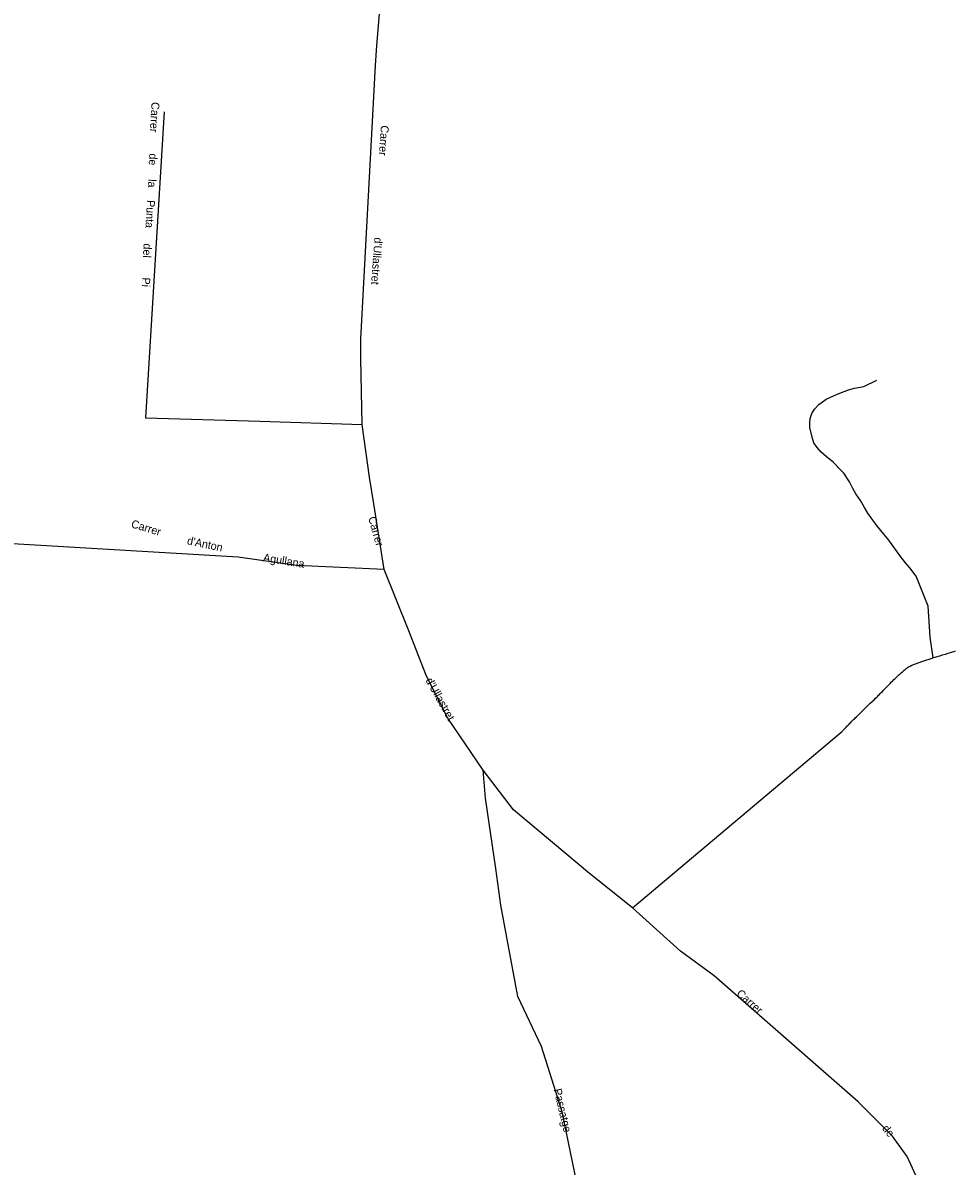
# Model space of a CAD drawing. Extents: x 481621 to 491687, y 4642591 to 4654416.
# Drawn here: x 485841.5 to 485973, y 4646445.8 to 4646607.1 of the extents above; entities that cross this region are included whole.
import ezdxf

# ---------------------------------------------------------------- set-up
doc = ezdxf.new("R2010")
doc.units = 0
doc.layers.add('EIXOS', color=7, linetype='Continuous')
doc.layers.add('TOP_05CR', color=7, linetype='Continuous')

msp = doc.modelspace()

# ---------------------------------------------------------------- linework, layer by layer
at = {"layer": 'EIXOS'}
for points in [[(485927.63, 4646482.24), (485921.54, 4646487.07), (485910.82, 4646496.06), (485906.56, 4646501.66), (485901.54, 4646509.01), (485898.54, 4646514.91), (485895.93, 4646521.58), (485892.55, 4646529.98), (485891.1, 4646539.26), (485890.5, 4646543.04), (485889.44, 4646550.45), (485889.29, 4646559.72), (485889.25, 4646562.55), (485891.36, 4646601.14), (485891.51, 4646603.97), (485892.16, 4646611.27)], [(485861.49, 4646594.6), (485858.87, 4646551.41), (485875.01, 4646550.93), (485889.44, 4646550.45)], [(485970.08, 4646517.5), (485969.68, 4646520.44), (485969.4, 4646524.81), (485967.69, 4646529.06), (485966.8, 4646530.2), (485966.19, 4646530.95), (485965.54, 4646531.79), (485964.93, 4646532.6), (485964.31, 4646533.46), (485963.68, 4646534.34), (485962.87, 4646535.28), (485962.12, 4646536.18), (485961.55, 4646536.94), (485960.87, 4646537.92), (485960.39, 4646538.72), (485959.83, 4646539.73), (485959.17, 4646540.68), (485958.72, 4646541.42), (485958.26, 4646542.35), (485957.48, 4646543.57), (485956.69, 4646544.4), (485956.53, 4646544.56), (485955.97, 4646545.13), (485954.98, 4646545.93), (485954.29, 4646546.53), (485953.69, 4646547.23), (485953.25, 4646547.85), (485953.01, 4646548.66), (485952.69, 4646550.01), (485952.65, 4646550.7), (485952.71, 4646551.3), (485952.96, 4646552), (485953.32, 4646552.63), (485953.96, 4646553.28), (485954.97, 4646554.03), (485956, 4646554.51), (485956.89, 4646554.89), (485958.15, 4646555.37), (485958.97, 4646555.59), (485960.29, 4646555.83), (485962.11, 4646556.72)], [(485892.55, 4646529.98), (485880.23, 4646530.53), (485871.93, 4646531.71), (485823.33, 4646534.62), (485817.34, 4646534.98), (485811.43, 4646535.33), (485785.19, 4646536.9), (485755.15, 4646540.18), (485746.91, 4646541.08), (485737.59, 4646542.1), (485728.77, 4646543.06), (485683.69, 4646547.54), (485674.48, 4646549.37)], [(485927.63, 4646482.24), (485957.06, 4646506.97), (485957.22, 4646507.14), (485957.29, 4646507.21), (485957.4, 4646507.33), (485957.53, 4646507.46), (485957.82, 4646507.75), (485957.95, 4646507.9), (485958.09, 4646508.03), (485958.22, 4646508.17), (485958.34, 4646508.29), (485958.45, 4646508.41), (485958.56, 4646508.52), (485958.66, 4646508.62), (485958.76, 4646508.72), (485958.86, 4646508.82), (485958.96, 4646508.93), (485959.09, 4646509.05), (485959.25, 4646509.2), (485959.45, 4646509.4), (485959.71, 4646509.65), (485960.04, 4646509.97), (485960.4, 4646510.32), (485960.79, 4646510.69), (485961.15, 4646511.05), (485961.48, 4646511.36), (485961.74, 4646511.61), (485961.95, 4646511.81), (485962.11, 4646511.97), (485962.25, 4646512.11), (485962.38, 4646512.23), (485962.5, 4646512.35), (485962.62, 4646512.48), (485962.76, 4646512.62), (485962.91, 4646512.77), (485963.09, 4646512.96), (485963.3, 4646513.18), (485963.53, 4646513.41), (485963.77, 4646513.66), (485964, 4646513.89), (485964.21, 4646514.11), (485964.39, 4646514.29), (485964.53, 4646514.44), (485964.66, 4646514.57), (485964.76, 4646514.67), (485964.85, 4646514.76), (485964.94, 4646514.85), (485965.04, 4646514.93), (485965.14, 4646515.02), (485965.24, 4646515.12), (485965.36, 4646515.22), (485965.48, 4646515.33), (485965.61, 4646515.44), (485965.74, 4646515.55), (485965.87, 4646515.66), (485966, 4646515.78), (485966.11, 4646515.87), (485966.21, 4646515.95), (485966.29, 4646516.02), (485966.36, 4646516.08), (485966.41, 4646516.12), (485966.47, 4646516.15), (485966.55, 4646516.2), (485966.63, 4646516.24), (485966.72, 4646516.29), (485966.83, 4646516.35), (485967.08, 4646516.47), (485968.47, 4646516.99), (485970.08, 4646517.5)], [(485973.21, 4646518.44), (485973.02, 4646518.38), (485972.79, 4646518.31), (485972.5, 4646518.23), (485972.15, 4646518.12), (485971.76, 4646518.01), (485971.35, 4646517.89), (485970.96, 4646517.77), (485970.61, 4646517.66), (485970.32, 4646517.58), (485970.08, 4646517.5)], [(485898.61, 4646371.93), (485902.84, 4646389.62), (485905.13, 4646396.8), (485909.03, 4646406.82), (485918.25, 4646422.73), (485919.64, 4646427.68), (485920.35, 4646434.3), (485920.6, 4646437.58), (485920.04, 4646442.03), (485917.69, 4646453.42), (485914.78, 4646462.64), (485911.44, 4646469.7), (485909.04, 4646482.62), (485908.35, 4646487.76), (485906.86, 4646497.7), (485906.56, 4646501.66)], [(485983.83, 4646411.04), (485980.32, 4646415.27), (485977.43, 4646421.56), (485967.94, 4646443.83), (485966.4, 4646447.13), (485964.33, 4646450.02), (485959.49, 4646454.87), (485939.17, 4646472.61), (485934.42, 4646476.12), (485927.63, 4646482.24)]]:
    msp.add_lwpolyline(points, dxfattribs=at)

# ---------------------------------------------------------------- texts
at = {"layer": 'TOP_05CR'}
for s, rotation, p in [('Carrer', 266.8032, (485859.72, 4646595.99)), ('Carrer', 266.0216, (485892.11, 4646592.71)), ('de', 266.8032, (485859.41, 4646588.74)), ('la', 266.8032, (485859.27, 4646585.11)), ('Punta', 266.8032, (485859.08, 4646582.16)), ("d'Ullastret", 265.766, (485891.2, 4646576.89)), ('del', 266.8032, (485858.61, 4646576.03)), ('Pi', 266.8032, (485858.42, 4646571.24)), ('Carrer', 343.3631, (485856.75, 4646535.96)), ('Carrer', 285.5994, (485890.3, 4646537.29)), ("d'Anton", 347.9763, (485864.66, 4646533.57)), ('Agullana', 350.7361, (485875.41, 4646531.16)), ("d'Ullastret", 299.3349, (485898.36, 4646514.34)), ('Carrer', 318.4149, (485942.22, 4646469.99)), ('Passatge', 283.5131, (485916.48, 4646456.58)), ('de', 308.4149, (485962.8, 4646451.06))]:
    msp.add_text(s, height=1.13, rotation=rotation, dxfattribs=at).set_placement(p)

doc.saveas('drawing.dxf')
